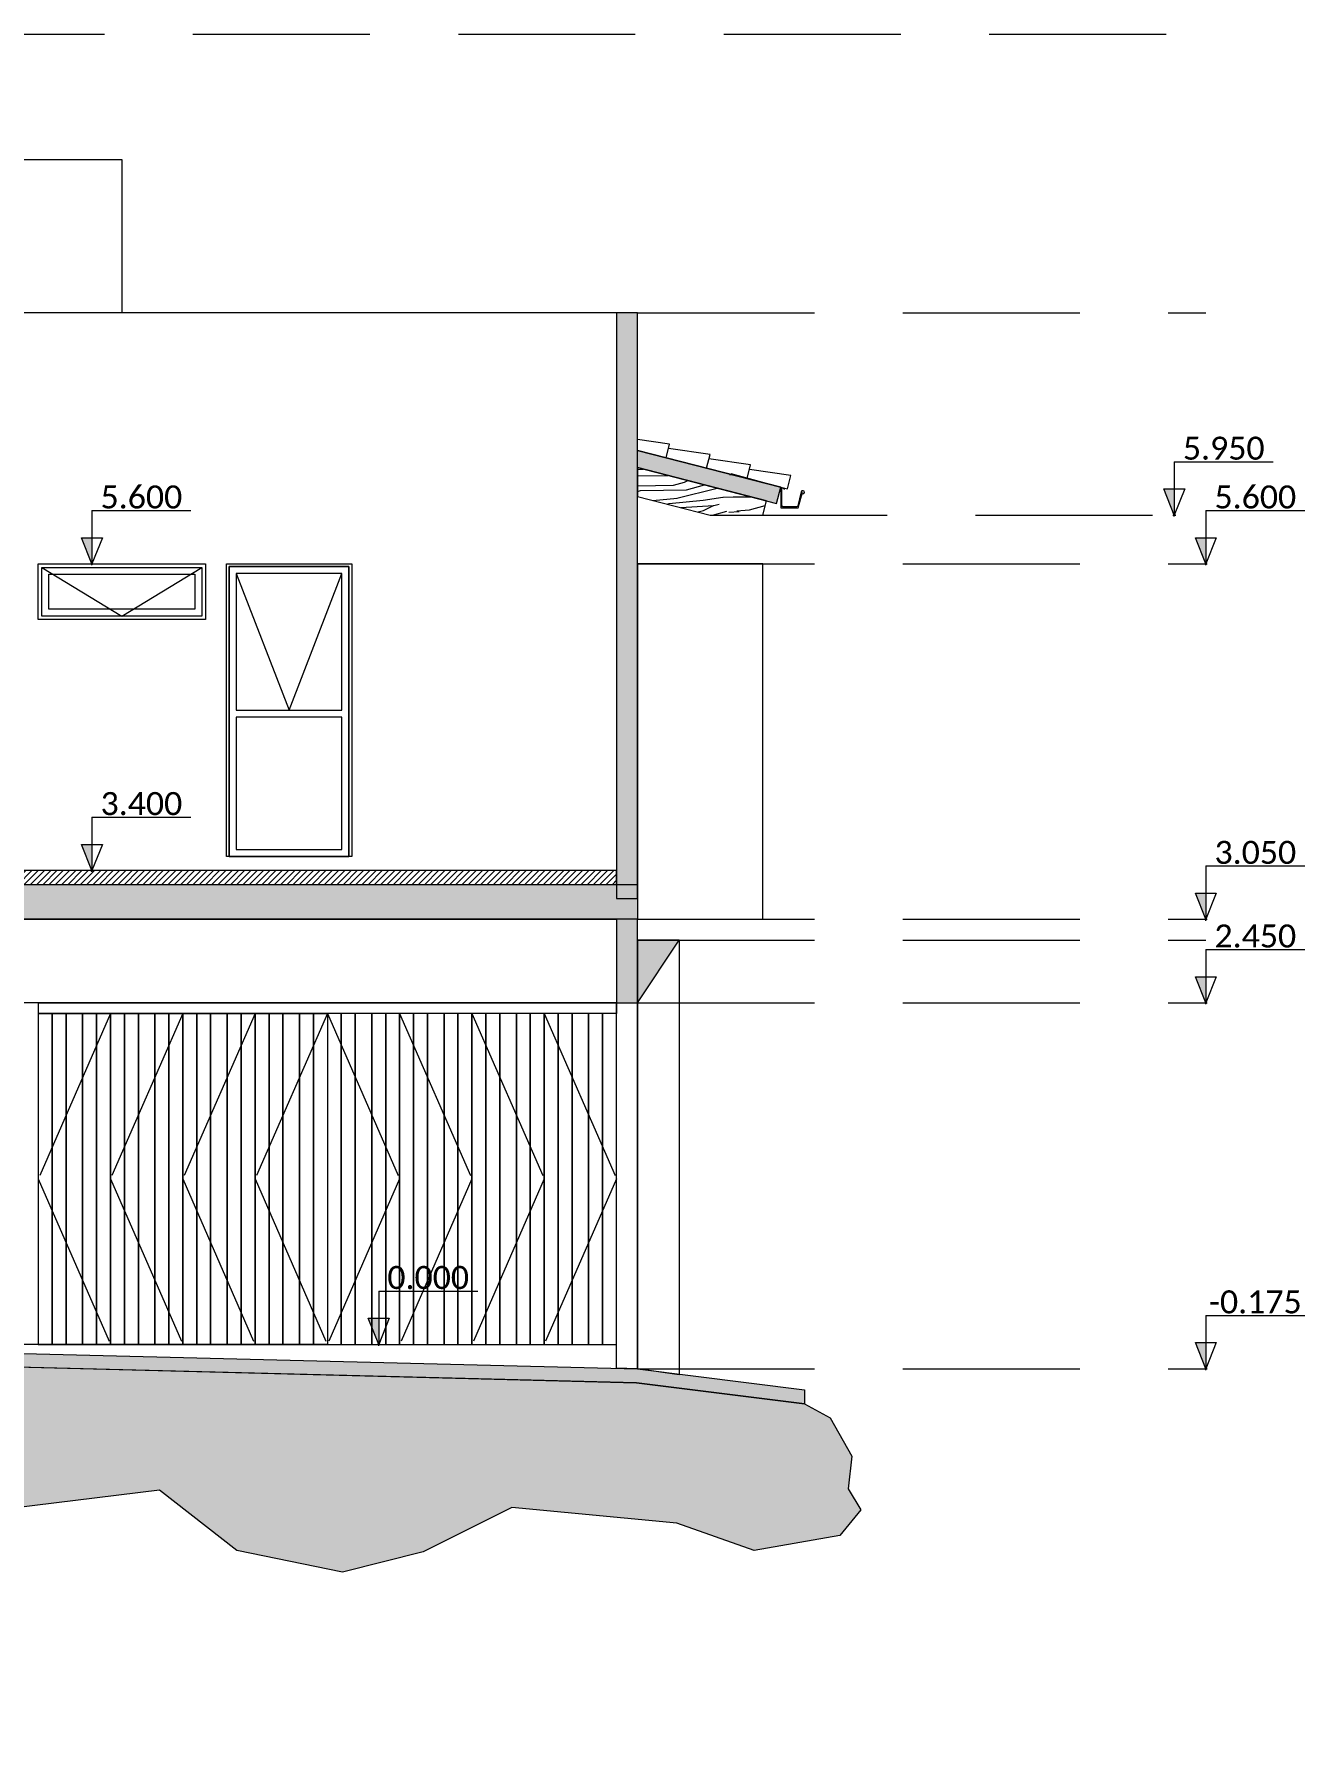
# Model space of a CAD drawing. Header units: metres. Extents: x -197 to 1099, y -24 to 14.
# Drawn here: x 236.42 to 245.54, y -2.87 to 9.4 of the extents above; entities that cross this region are included whole.
import ezdxf
from ezdxf.enums import TextEntityAlignment as Align

# ---------------------------------------------------------------- set-up
doc = ezdxf.new("R2010")
doc.units = ezdxf.units.M
doc.header["$LTSCALE"] = 0.001
doc.header["$PDMODE"] = 34
doc.header["$PDSIZE"] = 0.01
doc.linetypes.add('HIDDENX2', pattern=[19.05, 12.7, -6.35])
doc.layers.get('0').update_dxf_attribs({"lineweight": 13, "true_color": 0x000000})
for name, color, linetype, lineweight, true_color in [('Jach-Anotaciones-CalidaddeLínea  0.13', 7, 'Continuous', 13, 0x000000), ('Jach-Anotaciones-Hatch-Lum100%', 7, 'Continuous', 13, 0x000000), ('Jach-Anotaciones-Hatch-Lum50%', 9, 'Continuous', 13, 0x808080), ('Jach-Anotaciones-Hatch-Lum80%', 250, 'Continuous', 13, 0x333333), ('JACH-Anotaciones-Textos-Lum75% @ 0.075', 7, 'Continuous', 13, 0x404040), ('JACH-Arq-Lineas-Proyeccion', 250, 'HIDDENX2', 13, 0x333333), ('JACH-Arq-Lineas-Proyeccion Niveles cortes', 9, 'HIDDENX2', 13, 0x808080), ('JACH-Arq-Muros01-Carga', 7, 'Continuous', 25, 0x000000), ('JACH-Arq-Puertas01-', 7, 'Continuous', 13, 0x404040), ('JACH-Arq-Ventanas-BajasyPisoTecho', 7, 'Continuous', 13, 0x404040)]:
    doc.layers.add(name, color=color, linetype=linetype, lineweight=lineweight, true_color=true_color)
doc.styles.add('02a-Calibri-JACH(1.8mm)', font='calibri.ttf', dxfattribs={"height": 2.2})
pattern_1 = [(0, (169.421, 45.032), (0, 6.985), [5.08, -1.905]), (90, (169.421, 45.032), (-6.985, 4e-16), [5.08, -1.905])]

# ---------------------------------------------------------------- blocks, each defined once
blk = doc.blocks.new('A$C20b43d2c')
at = {"lineweight": 0, "ltscale": 100}
blk.add_lwpolyline([(0.338, 0.182), (0.333, 0.195), (-0.026, 0.097), (-0.026, -0.052), (-0.151, -0.052), (-0.181, 0.061)], dxfattribs=at)
blk.add_lwpolyline([(-0.184, 0.049, -2.05129), (-0.173, 0.063), (-0.148, -0.036, 0.34454), (-0.139, -0.044), (-0.044, -0.044, 0.414214), (-0.034, -0.034), (-0.034, 0.086, 0.707962), (-0.044, 0.09), (-0.052, 0.081)], format="xyb", dxfattribs=at)
blk = doc.blocks.new('A$Cd55f58f5')
at = {"layer": 'JACH-Arq-Muros01-Carga', "lineweight": 0, "ltscale": 100}
blk.add_blockref('A$C20b43d2c', (0.026, -0.097), dxfattribs=at)
blk = doc.blocks.new('*U550')
at = {"lineweight": 0, "ltscale": 100}
h = blk.add_hatch(dxfattribs=at)
h.set_pattern_fill('ANGLE', color=256)
h.set_pattern_definition(pattern_1)
h.paths.add_polyline_path([(0, 2.5), (0, 0), (1, 2.5)])
h = blk.add_hatch(color=256, dxfattribs=at)
h.dxf.hatch_style = 1
h.paths.add_polyline_path([(0, 2.5), (0, 0), (1, 2.5)])
for points in [[(0, 5.1), (-9.47, 5.1)], [(0, 5.1), (0, 1.25)]]:
    blk.add_lwpolyline(points, dxfattribs=at)
for points in [[(0, 0), (1, 2.5), (-1, 2.5)], [(0, 2.5), (0, 0), (1, 2.5)]]:
    blk.add_lwpolyline(points, close=True, dxfattribs=at)
blk.add_point((0, 0), dxfattribs=at)
at = {"lineweight": 0, "ltscale": 100, "style": '02a-Calibri-JACH(1.8mm)'}
blk.add_attdef('ALT', text='', height=2.2, dxfattribs=at).set_placement((-4.73, 6.4), align=Align.MIDDLE_CENTER)
blk = doc.blocks.new('*U551')
at = {"lineweight": 0, "ltscale": 100}
h = blk.add_hatch(dxfattribs=at)
h.set_pattern_fill('ANGLE', color=256)
h.set_pattern_definition(pattern_1)
h.paths.add_polyline_path([(0, 2.5), (0, 0), (1, 2.5)])
h = blk.add_hatch(color=256, dxfattribs=at)
h.dxf.hatch_style = 1
h.paths.add_polyline_path([(0, 2.5), (0, 0), (1, 2.5)])
for points in [[(0, 5.1), (-9.47, 5.1)], [(0, 5.1), (0, 1.25)]]:
    blk.add_lwpolyline(points, dxfattribs=at)
for points in [[(0, 0), (1, 2.5), (-1, 2.5)], [(0, 2.5), (0, 0), (1, 2.5)]]:
    blk.add_lwpolyline(points, close=True, dxfattribs=at)
blk.add_point((0, 0), dxfattribs=at)
at = {"lineweight": 0, "ltscale": 100, "style": '02a-Calibri-JACH(1.8mm)'}
blk.add_attdef('ALT', text='', height=2.2, dxfattribs=at).set_placement((-4.73, 6.4), align=Align.MIDDLE_CENTER)
blk = doc.blocks.new('*U552')
at = {"lineweight": 0, "ltscale": 100}
h = blk.add_hatch(dxfattribs=at)
h.set_pattern_fill('ANGLE', color=256)
h.set_pattern_definition(pattern_1)
h.paths.add_polyline_path([(0, 2.5), (0, 0), (1, 2.5)])
h = blk.add_hatch(color=256, dxfattribs=at)
h.dxf.hatch_style = 1
h.paths.add_polyline_path([(0, 2.5), (0, 0), (1, 2.5)])
for points in [[(0, 5.1), (-9.47, 5.1)], [(0, 5.1), (0, 1.25)]]:
    blk.add_lwpolyline(points, dxfattribs=at)
for points in [[(0, 0), (1, 2.5), (-1, 2.5)], [(0, 2.5), (0, 0), (1, 2.5)]]:
    blk.add_lwpolyline(points, close=True, dxfattribs=at)
blk.add_point((0, 0), dxfattribs=at)
at = {"lineweight": 0, "ltscale": 100, "style": '02a-Calibri-JACH(1.8mm)'}
blk.add_attdef('ALT', text='', height=2.2, dxfattribs=at).set_placement((-4.73, 6.4), align=Align.MIDDLE_CENTER)
blk = doc.blocks.new('*U553')
at = {"lineweight": 0, "ltscale": 100}
h = blk.add_hatch(dxfattribs=at)
h.set_pattern_fill('ANGLE', color=256)
h.set_pattern_definition(pattern_1)
h.paths.add_polyline_path([(0, 2.5), (0, 0), (1, 2.5)])
h = blk.add_hatch(color=256, dxfattribs=at)
h.dxf.hatch_style = 1
h.paths.add_polyline_path([(0, 2.5), (0, 0), (1, 2.5)])
for points in [[(0, 5.1), (-9.47, 5.1)], [(0, 5.1), (0, 1.25)]]:
    blk.add_lwpolyline(points, dxfattribs=at)
for points in [[(0, 0), (1, 2.5), (-1, 2.5)], [(0, 2.5), (0, 0), (1, 2.5)]]:
    blk.add_lwpolyline(points, close=True, dxfattribs=at)
blk.add_point((0, 0), dxfattribs=at)
at = {"lineweight": 0, "ltscale": 100, "style": '02a-Calibri-JACH(1.8mm)'}
blk.add_attdef('ALT', text='', height=2.2, dxfattribs=at).set_placement((-4.73, 6.4), align=Align.MIDDLE_CENTER)
blk = doc.blocks.new('*U560')
at = {"lineweight": 0, "ltscale": 100}
h = blk.add_hatch(dxfattribs=at)
h.set_pattern_fill('ANGLE', color=256)
h.set_pattern_definition(pattern_1)
h.paths.add_polyline_path([(0, 2.5), (0, 0), (1, 2.5)])
h = blk.add_hatch(color=256, dxfattribs=at)
h.dxf.hatch_style = 1
h.paths.add_polyline_path([(0, 2.5), (0, 0), (1, 2.5)])
for points in [[(0, 5.1), (-9.47, 5.1)], [(0, 5.1), (0, 1.25)]]:
    blk.add_lwpolyline(points, dxfattribs=at)
for points in [[(0, 0), (1, 2.5), (-1, 2.5)], [(0, 2.5), (0, 0), (1, 2.5)]]:
    blk.add_lwpolyline(points, close=True, dxfattribs=at)
blk.add_point((0, 0), dxfattribs=at)
at = {"lineweight": 0, "ltscale": 100, "style": '02a-Calibri-JACH(1.8mm)'}
blk.add_attdef('ALT', text='', height=2.2, dxfattribs=at).set_placement((-4.73, 6.4), align=Align.MIDDLE_CENTER)
blk = doc.blocks.new('*U343')
at = {"lineweight": 0, "ltscale": 100}
h = blk.add_hatch(dxfattribs=at)
h.set_pattern_fill('ANGLE', color=256)
h.set_pattern_definition(pattern_1)
h.paths.add_polyline_path([(0, 2.5), (0, 0), (1, 2.5)])
h = blk.add_hatch(color=256, dxfattribs=at)
h.dxf.hatch_style = 1
h.paths.add_polyline_path([(0, 2.5), (0, 0), (1, 2.5)])
for points in [[(0, 5.1), (-9.47, 5.1)], [(0, 5.1), (0, 1.25)]]:
    blk.add_lwpolyline(points, dxfattribs=at)
for points in [[(0, 0), (1, 2.5), (-1, 2.5)], [(0, 2.5), (0, 0), (1, 2.5)]]:
    blk.add_lwpolyline(points, close=True, dxfattribs=at)
blk.add_point((0, 0), dxfattribs=at)
at = {"lineweight": 0, "ltscale": 100, "style": '02a-Calibri-JACH(1.8mm)'}
blk.add_attdef('ALT', text='', height=2.2, dxfattribs=at).set_placement((-4.73, 6.4), align=Align.MIDDLE_CENTER)
blk = doc.blocks.new('*U354')
at = {"lineweight": 0, "ltscale": 100}
h = blk.add_hatch(dxfattribs=at)
h.set_pattern_fill('ANGLE', color=256)
h.set_pattern_definition(pattern_1)
h.paths.add_polyline_path([(0, 2.5), (0, 0), (1, 2.5)])
h = blk.add_hatch(color=256, dxfattribs=at)
h.dxf.hatch_style = 1
h.paths.add_polyline_path([(0, 2.5), (0, 0), (1, 2.5)])
for points in [[(0, 5.1), (-9.47, 5.1)], [(0, 5.1), (0, 1.25)]]:
    blk.add_lwpolyline(points, dxfattribs=at)
for points in [[(0, 0), (1, 2.5), (-1, 2.5)], [(0, 2.5), (0, 0), (1, 2.5)]]:
    blk.add_lwpolyline(points, close=True, dxfattribs=at)
blk.add_point((0, 0), dxfattribs=at)
at = {"lineweight": 0, "ltscale": 100, "style": '02a-Calibri-JACH(1.8mm)'}
blk.add_attdef('ALT', text='', height=2.2, dxfattribs=at).set_placement((-4.73, 6.4), align=Align.MIDDLE_CENTER)
blk = doc.blocks.new('*U355')
at = {"lineweight": 0, "ltscale": 100}
h = blk.add_hatch(dxfattribs=at)
h.set_pattern_fill('ANGLE', color=256)
h.set_pattern_definition(pattern_1)
h.paths.add_polyline_path([(0, 2.5), (0, 0), (1, 2.5)])
h = blk.add_hatch(color=256, dxfattribs=at)
h.dxf.hatch_style = 1
h.paths.add_polyline_path([(0, 2.5), (0, 0), (1, 2.5)])
for points in [[(0, 5.1), (-9.47, 5.1)], [(0, 5.1), (0, 1.25)]]:
    blk.add_lwpolyline(points, dxfattribs=at)
for points in [[(0, 0), (1, 2.5), (-1, 2.5)], [(0, 2.5), (0, 0), (1, 2.5)]]:
    blk.add_lwpolyline(points, close=True, dxfattribs=at)
blk.add_point((0, 0), dxfattribs=at)
at = {"lineweight": 0, "ltscale": 100, "style": '02a-Calibri-JACH(1.8mm)'}
blk.add_attdef('ALT', text='', height=2.2, dxfattribs=at).set_placement((-4.73, 6.4), align=Align.MIDDLE_CENTER)

msp = doc.modelspace()

# ---------------------------------------------------------------- hatches: boundary and pattern name
at = {"layer": 'Jach-Anotaciones-Hatch-Lum100%', "ltscale": 100}
h = msp.add_hatch(color=256, dxfattribs=at)
h.dxf.hatch_style = 1
h.paths.add_polyline_path([(240.75229, 7.4), (240.60229, 7.4), (240.60229, 3.2), (240.75229, 3.2)])
h = msp.add_hatch(color=256, dxfattribs=at)
h.dxf.hatch_style = 1
h.paths.add_polyline_path([(240.75229, 6.41404), (240.75229, 6.29016), (241.75171, 6.03422), (241.78148, 6.15047)])
h = msp.add_hatch(color=256, dxfattribs=at)
h.dxf.hatch_style = 1
h.paths.add_polyline_path([(228.90229, 3.3), (240.75229, 3.3), (240.75229, 3.05), (228.90229, 3.05)])
h = msp.add_hatch(color=256, dxfattribs=at)
h.dxf.hatch_style = 1
h.paths.add_polyline_path([(240.75229, 3.05), (240.60229, 3.05), (240.60229, 2.45), (240.75229, 2.45)])
h = msp.add_hatch(color=256, dxfattribs=at)
h.dxf.hatch_style = 1
h.paths.add_polyline_path([(240.75229, 2.45), (241.05229, 2.9), (240.75229, 2.9)])
h = msp.add_hatch(color=256, dxfattribs=at)
h.dxf.hatch_style = 1
h.paths.add_polyline_path([(228.30229, -0.2), (228.30229, 0.125), (229.05229, 0.125), (233.75229, 0), (240.75229, -0.175), (241.95229, -0.325), (241.95229, -0.42578), (240.74482, -0.27484), (233.74971, -0.09997), (229.05096, 0.025), (228.40229, 0.025), (228.40229, -0.35), (228.30229, -0.35)])
at = {"layer": 'Jach-Anotaciones-Hatch-Lum50%', "ltscale": 100}
h = msp.add_hatch(dxfattribs=at)
h.set_pattern_fill('WOOD_01', color=256, scale=0.8, angle=15, pattern_type=2)
h.set_pattern_definition([(15, (-46.4632, 0.9002), (-0.2070552, 0.7727407), [0.16, -0.64]), (23.9726, (-46.34365, 0.485005), (4.4293892444, 2.015070249), [0.1538832, -15.2344232]), (20.7105, (-46.3638, 0.5293), (6.747613848, 2.636226623), [0.1607984, -7.8791008]), (359.5779, (-46.425917, 0.76112), (9.1213099867, -0.040604702), [0.2406656, -23.8259016]), (8.6599, (-46.47879, 1.02027), (0.772740482, 0.20705688), [0.1448864, -7.0994208]), (0.0686, (-46.337586, 0.586016), (3.298017536, 0.055481542), [0.1241936, -12.2951456]), (3.6901, (-46.72814, 0.96174), (0.77274081, 0.20705558), [0.3263376, -3.7528776]), (20.7105, (-46.325014, 0.41546), (6.747613848, 2.636226623), [0.0803992, -7.9595]), (15, (-46.4197, 0.7379), (-0.2070552, 0.7727407), [0.08, -0.72]), (15, (-46.5991, 0.78926), (-0.2070552, 0.7727407), [0.24, -0.56]), (26.3099, (-46.47561, 0.94658), (2.88390776, 1.60095958), [0.081584, -3.9976312]), (17.7263, (-46.476274, 0.63996), (15.247759037, 4.9138423665), [0.1681904, -16.6508464]), (7.4054, (-46.431425, 0.62713), (6.388979107, 0.883706079), [0.1210616, -11.9851336]), (15, (-46.3914, 0.3231), (-0.2070552, 0.7727407), [0.16, -0.64]), (13.8309, (-46.458302, 0.263793), (0.7727406436, 0.2070558675), [0.3920816, -38.81608]), (15, (-46.6136, 0.84335), (-0.2070552, 0.7727407), [0.08, -0.72]), (15, (-46.5529, 0.9259), (-0.2070552, 0.7727407), [0.08, -0.72]), (15, (-46.91925, 0.90224), (-0.2070552, 0.7727407), [0.12, -0.68]), (5.5377, (-46.72097, 0.99679), (0.77274064, 0.20705555), [0.2433104, -4.6228992]), (15, (-46.96824, 0.9305), (-0.2070552, 0.7727407), [0.16, -0.64]), (15, (-46.8669, 0.2123), (-0.2070552, 0.7727407), [0.088, -0.712]), (15, (-46.48315, 0.3565), (-0.2070552, 0.7727407), [0.08, -0.72]), (15, (-46.88346, 0.2741), (-0.2070552, 0.7727407), [0.168, -0.632]), (20.4403, (-46.501784, 0.42607), (7.5203522234, 2.843288929), [0.16876, -16.7072576]), (15, (-46.5106, 0.48996), (-0.2070552, 0.7727407), [0.152, -0.648]), (15, (-46.9166, 0.39774), (-0.2070552, 0.7727407), [0.088, -0.712]), (13.8309, (-46.856987, 0.54623), (0.7727406436, 0.2070558675), [0.3920816, -38.81608]), (15, (-46.8061, 0.6344), (-0.2070552, 0.7727407), [0.08, -0.72]), (15, (-46.8896, 0.6369), (-0.2070552, 0.7727407), [0.08, -0.72]), (15, (-46.5805, 0.7197), (-0.2070552, 0.7727407), [0.16, -0.64]), (15, (-46.73915, 0.69375), (-0.2070552, 0.7727407), [0.08, -0.72]), (15, (-46.91855, 0.7451), (-0.2070552, 0.7727407), [0.16, -0.64]), (34.6538, (-46.622946, 0.476425), (7.671927645, 5.368566101), [0.1189288, -11.7739248]), (26.3099, (-46.81229, 0.6576), (2.88390776, 1.60095958), [0.081584, -3.9976312]), (26.3099, (-46.49284, 0.70178), (2.88390776, 1.60095958), [0.081584, -3.9976312]), (20.7105, (-46.80334, 0.9333), (6.747613848, 2.636226623), [0.0803992, -7.9595]), (4.6952, (-47.057385, 0.92321), (4.843498086, 0.469594849), [0.0894424, -8.854828]), (3.6901, (-46.7819, 0.23506), (0.77274081, 0.20705558), [0.081584, -3.9976312]), (105, (-46.7005, 0.2403), (-0.7727407, -0.2070552), [0, -0.8]), (1.6076, (-46.978704, 0.629566), (13.9648060473, 0.428999959), [0.172696, -17.0969232]), (26.3099, (-46.53632, 0.86405), (2.88390776, 1.60095958), [0.081584, -3.9976312]), (25.3048, (-46.405875, 0.37723), (3.656648724, 1.80801374), [0.0894424, -8.854828]), (3.6901, (-46.7288, 0.65512), (0.77274081, 0.20705558), [0.081584, -3.9976312]), (3.6901, (-46.66188, 0.71446), (0.77274081, 0.20705558), [0.081584, -3.9976312]), (356.5651, (-46.958, 0.5523), (0.77274026, 0.2070561), [0.1011928, -2.4286288]), (0.9638, (-46.9434, 0.8378), (0.7727401, 0.20705612), [0.3298488, -2.9686352]), (358.3008, (-46.80334, 0.9333), (5.823293769, -0.096089835), [0.2505672, -8.101676]), (15, (-46.8137, 0.97194), (-0.2070552, 0.7727407), [0.096, -0.704]), (0.9638, (-46.72118, 0.31759), (0.7727401, 0.20705612), [0.3298488, -2.9686352]), (0.9638, (-46.81295, 0.35097), (0.7727401, 0.20705612), [0.3298488, -2.9686352]), (0.9638, (-46.83159, 0.42052), (0.7727401, 0.20705612), [0.3298488, -2.9686352]), (4.6952, (-47.00769, 0.73775), (4.843498086, 0.469594849), [0.0894424, -8.854828]), (0.9638, (-46.764, 0.78648), (0.7727401, 0.20705612), [0.164924, -3.13356]), (4.6952, (-46.941434, 0.49047), (4.843498086, 0.469594849), [0.0894424, -8.854828]), (12.6141, (-46.525115, 0.54405), (0.7727403653, 0.2070561726), [0.1921664, -19.024492]), (4.6952, (-46.647386, 0.66037), (4.843498086, 0.469594849), [0.0894424, -8.854828]), (27.5288, (-46.55824, 0.66769), (2.883907922, 1.600961166), [0.073756, -7.3018792]), (4.5626, (-46.93108, 0.451836), (8.9142544634, 0.7321375347), [0.3091152, -30.602364]), (6.8699, (-46.62295, 0.47643), (0.772740295, 0.207054938), [0.1131368, -5.5437168]), (19.7636, (-46.85229, 0.497794), (8.293093767, 3.05034164), [0.1926656, -9.4406096]), (15, (-46.671, 0.56294), (-0.2070552, 0.7727407), [0.248, -0.552]), (359.7449, (-47.03461, 0.838206), (3.29801731, 0.05548152), [0.0912144, -9.0301888]), (5.5377, (-46.70048, 0.24031), (0.77274064, 0.20705555), [0.2433104, -4.6228992]), (355.0169, (-46.906234, 0.35911), (2.525276987, -0.151574455), [0.0936376, -9.2701216]), (15, (-46.4025, 0.9827), (-0.2070552, 0.7727407), [0.04, -0.76]), (15, (-46.3114, 0.6427), (-0.2070552, 0.7727407), [0.08, -0.72]), (26.3099, (-46.23683, 0.36455), (2.88390776, 1.60095958), [0.081584, -3.9976312]), (15, (-46.2498, 0.4439), (-0.2070552, 0.7727407), [0.144, -0.656]), (358.3008, (-46.36728, 0.85137), (5.823293769, -0.096089835), [0.0835224, -8.2687208]), (3.0207, (-46.316069, 0.691168), (15.5105204897, 0.8422385173), [0.1472056, -26.8405152]), (105, (-46.2368, 0.36455), (-0.7727407, -0.2070552), [0, -0.8]), (15, (-46.1637, 0.4007), (-0.2070552, 0.7727407), [0.072, -0.728]), (15, (-46.20304, 0.5475), (-0.2070552, 0.7727407), [0.072, -0.728]), (15, (-46.2134, 0.5862), (-0.2070552, 0.7727407), [0.072, -0.728]), (351.0376, (-46.28379, 0.8489), (6.030347593, -0.86882501), [0.0787912, -7.8002896]), (3.5163, (-46.308639, 0.941625), (4.0707907198, 0.2624153776), [0.0734704, -52.17242]), (356.5651, (-46.2341, 0.66344), (0.77274026, 0.2070561), [0.0758944, -2.4539264]), (2.4712, (-46.33556, 1.04208), (4.070758707, 0.262535892), [0.073756, -7.3018792])])
h.paths.add_polyline_path([(240.75229, 6.08372), (241.27444, 5.95), (241.65276, 5.95), (241.67909, 6.05283), (240.75229, 6.29017)])
h = msp.add_hatch(dxfattribs=at)
h.set_pattern_fill('ANSI31', color=256, scale=0.01)
h.set_pattern_definition([(45, (-101.327828, 0), (-0.0224506403, 0.0224506403), [])])
h.paths.add_polyline_path([(233.75229, 3.3), (240.60229, 3.3), (240.60229, 3.4), (233.75229, 3.4)])
at = {"layer": 'Jach-Anotaciones-Hatch-Lum80%', "ltscale": 100}
h = msp.add_hatch(dxfattribs=at)
h.set_pattern_fill('EARTH', color=256, scale=0.03, angle=45, double=1)
h.set_pattern_definition([(45, (-101.32783, 0), (0, 0.26940768), [0.1905, -0.1905]), (45, (-101.37834, 0.05051), (0, 0.26940768), [0.1905, -0.1905]), (45, (-101.42886, 0.10103), (0, 0.26940768), [0.1905, -0.1905]), (135, (-101.42886, 0.1347), (-0.26940768, 0), [0.1905, -0.1905]), (135, (-101.37834, 0.18522), (-0.26940768, 0), [0.1905, -0.1905]), (135, (-101.32783, 0.23573), (-0.26940768, 0), [0.1905, -0.1905])])
h.paths.add_polyline_path([(218.04218, -0.48667), (218.14218, -0.48667), (218.14218, -0.275), (218.44218, -0.275), (218.44218, -0.1), (222.44229, -0.1), (222.44229, -0.35), (228.40229, -0.35), (228.40229, 0.025), (229.05096, 0.025), (240.74482, -0.27484), (241.95229, -0.42578), (242.13532, -0.52717), (242.29155, -0.80121), (242.26604, -1.037), (242.35532, -1.18676), (242.20547, -1.37158), (241.58998, -1.47917), (241.03503, -1.28342), (239.85169, -1.16924), (239.21513, -1.48733), (238.6357, -1.63414), (237.87673, -1.47917), (237.32178, -1.0469), (236.11396, -1.19371), (235.59165, -1.56889), (234.88165, -1.87882), (233.04164, -1.41138), (230.89008, -1.53663), (229.49051, -1.91241), (228.30229, -2.41694), (226.62873, -2.72658), (224.91583, -2.47607), (223.32827, -2.37169), (222.40915, -2.37169), (221.21848, -2.26731), (220.27848, -2.05854), (198.91213, -2.66396), (197.95124, -2.87272), (196.94857, -2.47607), (196.5099, -2.1838), (195.47022, -1.71211), (195.73688, -0.48667), (196.39356, 0.1), (201.9423, 0.1), (201.9423, -0.1), (202.2423, -0.1), (202.2423, -0.3), (202.5423, -0.3), (202.5423, -0.48667), (202.9423, -0.48465), (202.9423, -0.4), (217.74218, -0.4)])

# ---------------------------------------------------------------- linework, layer by layer
at = {"layer": 'Jach-Anotaciones-CalidaddeLínea  0.13', "ltscale": 100}
for points in [[(234.95229, 8.5), (237.05229, 8.5), (237.05229, 7.4), (234.95229, 7.4)], [(240.75229, 7.4), (240.60229, 7.4), (240.60229, 3.2), (240.75229, 3.2)], [(240.75229, 6.08372), (241.27444, 5.95), (241.65276, 5.95), (241.67909, 6.05283), (240.75229, 6.29017)], [(241.65229, 5.6), (240.75229, 5.6), (240.75229, 3.05), (241.65229, 3.05)], [(233.75229, 3.3), (240.60229, 3.3), (240.60229, 3.4), (233.75229, 3.4)], [(228.90229, 3.3), (240.75229, 3.3), (240.75229, 3.05), (228.90229, 3.05)], [(240.75229, 3.05), (240.60229, 3.05), (240.60229, 2.45), (240.75229, 2.45)], [(240.75229, 2.45), (241.05229, 2.9), (240.75229, 2.9)], [(240.75229, 2.45), (241.05229, 2.9), (241.05229, -0.21875), (240.75229, -0.175)], [(236.45229, 0), (240.60229, 0), (240.60229, 2.45), (236.45229, 2.45)], [(240.60229, 2.45), (240.75229, 2.45), (240.75229, -0.175), (240.60229, -0.17125)], [(228.30229, -0.2), (228.30229, 0.125), (229.05229, 0.125), (233.75229, 0), (240.75229, -0.175), (241.95229, -0.325), (241.95229, -0.42578), (240.74482, -0.27484), (233.74971, -0.09997), (229.05096, 0.025), (228.40229, 0.025), (228.40229, -0.35), (228.30229, -0.35)]]:
    msp.add_lwpolyline(points, close=True, dxfattribs=at)
for points in [[(240.75229, 7.4), (233.60229, 7.4)], [(240.95805, 6.36134), (240.98286, 6.45822), (240.75229, 6.49145)], [(240.75229, 6.41404), (241.78148, 6.15047)], [(240.75229, 6.29016), (241.75171, 6.03422), (241.78148, 6.15047), (240.75229, 6.41404)], [(241.24867, 6.28692), (241.27348, 6.38379), (240.97482, 6.42683)], [(241.53929, 6.21249), (241.5641, 6.30936), (241.26544, 6.35241)], [(241.82991, 6.13806), (241.85472, 6.23494), (241.55606, 6.27798)], [(241.75171, 6.03422), (241.78148, 6.15047)], [(241.78148, 6.15047), (241.82991, 6.13806)], [(228.40229, 0.025), (229.05096, 0.025), (240.74482, -0.27484), (241.95229, -0.42578), (242.13532, -0.52717), (242.29155, -0.80121), (242.26604, -1.037), (242.35532, -1.18676), (242.20547, -1.37158), (241.58998, -1.47917), (241.03503, -1.28342), (239.85169, -1.16924), (239.21513, -1.48733), (238.6357, -1.63414), (237.87673, -1.47917), (237.32178, -1.0469), (236.11396, -1.19371), (235.59165, -1.56889), (234.88165, -1.87882), (233.04164, -1.41138), (230.89008, -1.53663), (229.49051, -1.91241), (228.30229, -2.41694)]]:
    msp.add_lwpolyline(points, dxfattribs=at)
at = {"layer": 'JACH-Arq-Lineas-Proyeccion', "ltscale": 100}
for points in [[(236.47729, 5.575), (237.05229, 5.225), (237.62729, 5.575)], [(237.87229, 5.53), (238.25229, 4.55), (238.63229, 5.53)], [(236.97104, 2.375), (236.45229, 1.1875), (236.97104, 0)], [(237.48979, 2.375), (236.97104, 1.1875), (237.48979, 0)], [(238.00854, 2.375), (237.48979, 1.1875), (238.00854, 0)], [(238.52729, 2.375), (238.00854, 1.1875), (238.52729, 0)], [(238.52729, 2.375), (239.04604, 1.1875), (238.52729, 0)], [(239.04604, 2.375), (239.56479, 1.1875), (239.04604, 0)], [(239.56479, 2.375), (240.08354, 1.1875), (239.56479, 0)], [(240.08354, 2.375), (240.60229, 1.1875), (240.08354, 0)]]:
    msp.add_lwpolyline(points, dxfattribs=at)
at = {"layer": 'JACH-Arq-Lineas-Proyeccion Niveles cortes', "ltscale": 100}
for points in [[(233.75229, 9.4), (244.83223, 9.4)], [(240.75229, 7.4), (244.83223, 7.4)], [(241.27444, 5.95), (244.60543, 5.95)], [(240.75229, 5.6), (244.83223, 5.6)], [(240.75229, 3.05), (244.83223, 3.05)], [(240.75229, 2.9), (244.83223, 2.9)], [(240.75229, 2.45), (244.83223, 2.45)], [(240.75229, -0.175), (244.83223, -0.175)]]:
    msp.add_lwpolyline(points, dxfattribs=at)
at = {"layer": 'JACH-Arq-Puertas01-', "ltscale": 100}
for points in [[(236.45229, 0), (240.60229, 0), (240.60229, 2.45), (236.45229, 2.45)], [(236.45229, 2.45), (240.60229, 2.45), (240.60229, 2.375), (236.45229, 2.375)], [(236.45229, 2.375), (236.55229, 2.375), (236.55229, 0), (236.45229, 0)], [(236.55229, 2.375), (236.97104, 2.375), (236.97104, 0), (236.55229, 0)], [(236.55229, 2.375), (236.65229, 2.375), (236.65229, 0), (236.55229, 0)], [(236.65229, 2.375), (236.77104, 2.375), (236.77104, 0), (236.65229, 0)], [(236.77104, 2.375), (236.87104, 2.375), (236.87104, 0), (236.77104, 0)], [(236.87104, 2.375), (236.97104, 2.375), (236.97104, 0), (236.87104, 0)], [(236.97104, 2.375), (237.07104, 2.375), (237.07104, 0), (236.97104, 0)], [(237.07104, 2.375), (237.48979, 2.375), (237.48979, 0), (237.07104, 0)], [(237.07104, 2.375), (237.17104, 2.375), (237.17104, 0), (237.07104, 0)], [(237.17104, 2.375), (237.28979, 2.375), (237.28979, 0), (237.17104, 0)], [(237.28979, 2.375), (237.38979, 2.375), (237.38979, 0), (237.28979, 0)], [(237.38979, 2.375), (237.48979, 2.375), (237.48979, 0), (237.38979, 0)], [(237.48979, 2.375), (237.58979, 2.375), (237.58979, 0), (237.48979, 0)], [(237.58979, 2.375), (238.00854, 2.375), (238.00854, 0), (237.58979, 0)], [(237.58979, 2.375), (237.68979, 2.375), (237.68979, 0), (237.58979, 0)], [(237.68979, 2.375), (237.80854, 2.375), (237.80854, 0), (237.68979, 0)], [(237.80854, 2.375), (237.90854, 2.375), (237.90854, 0), (237.80854, 0)], [(237.90854, 2.375), (238.00854, 2.375), (238.00854, 0), (237.90854, 0)], [(238.00854, 2.375), (238.10854, 2.375), (238.10854, 0), (238.00854, 0)], [(238.10854, 2.375), (238.52729, 2.375), (238.52729, 0), (238.10854, 0)], [(238.10854, 2.375), (238.20854, 2.375), (238.20854, 0), (238.10854, 0)], [(238.20854, 2.375), (238.32729, 2.375), (238.32729, 0), (238.20854, 0)], [(238.32729, 2.375), (238.42729, 2.375), (238.42729, 0), (238.32729, 0)], [(238.42729, 2.375), (238.52729, 2.375), (238.52729, 0), (238.42729, 0)], [(238.94604, 2.375), (238.52729, 2.375), (238.52729, 0), (238.94604, 0)], [(238.62729, 2.375), (238.52729, 2.375), (238.52729, 0), (238.62729, 0)], [(238.72729, 2.375), (238.62729, 2.375), (238.62729, 0), (238.72729, 0)], [(238.84604, 2.375), (238.72729, 2.375), (238.72729, 0), (238.84604, 0)], [(238.94604, 2.375), (238.84604, 2.375), (238.84604, 0), (238.94604, 0)], [(239.04604, 2.375), (238.94604, 2.375), (238.94604, 0), (239.04604, 0)], [(239.46479, 2.375), (239.04604, 2.375), (239.04604, 0), (239.46479, 0)], [(239.14604, 2.375), (239.04604, 2.375), (239.04604, 0), (239.14604, 0)], [(239.24604, 2.375), (239.14604, 2.375), (239.14604, 0), (239.24604, 0)], [(239.36479, 2.375), (239.24604, 2.375), (239.24604, 0), (239.36479, 0)], [(239.46479, 2.375), (239.36479, 2.375), (239.36479, 0), (239.46479, 0)], [(239.56479, 2.375), (239.46479, 2.375), (239.46479, 0), (239.56479, 0)], [(239.98354, 2.375), (239.56479, 2.375), (239.56479, 0), (239.98354, 0)], [(239.66479, 2.375), (239.56479, 2.375), (239.56479, 0), (239.66479, 0)], [(239.76479, 2.375), (239.66479, 2.375), (239.66479, 0), (239.76479, 0)], [(239.88354, 2.375), (239.76479, 2.375), (239.76479, 0), (239.88354, 0)], [(239.98354, 2.375), (239.88354, 2.375), (239.88354, 0), (239.98354, 0)], [(240.08354, 2.375), (239.98354, 2.375), (239.98354, 0), (240.08354, 0)], [(240.50229, 2.375), (240.08354, 2.375), (240.08354, 0), (240.50229, 0)], [(240.18354, 2.375), (240.08354, 2.375), (240.08354, 0), (240.18354, 0)], [(240.28354, 2.375), (240.18354, 2.375), (240.18354, 0), (240.28354, 0)], [(240.40229, 2.375), (240.28354, 2.375), (240.28354, 0), (240.40229, 0)], [(240.50229, 2.375), (240.40229, 2.375), (240.40229, 0), (240.50229, 0)], [(240.60229, 2.375), (240.50229, 2.375), (240.50229, 0), (240.60229, 0)]]:
    msp.add_lwpolyline(points, close=True, dxfattribs=at)
at = {"layer": 'JACH-Arq-Ventanas-BajasyPisoTecho', "ltscale": 100}
for points in [[(236.45229, 5.6), (237.65229, 5.6), (237.65229, 5.2), (236.45229, 5.2)], [(236.47729, 5.575), (237.62729, 5.575), (237.62729, 5.225), (236.47729, 5.225)], [(236.52729, 5.525), (237.57729, 5.525), (237.57729, 5.275), (236.52729, 5.275)], [(237.80229, 5.6), (238.70229, 5.6), (238.70229, 3.5), (237.80229, 3.5)], [(237.82229, 3.5), (238.68229, 3.5), (238.68229, 5.58), (237.82229, 5.58)], [(237.82229, 5.58), (238.68229, 5.58), (238.68229, 3.5), (237.82229, 3.5)]]:
    msp.add_lwpolyline(points, close=True, dxfattribs=at)
for points in [[(238.63229, 4.55), (238.63229, 5.53), (237.87229, 5.53), (237.87229, 4.55)], [(237.87229, 4.55), (238.63229, 4.55)], [(237.87229, 4.5), (237.87229, 3.55), (238.63229, 3.55), (238.63229, 4.5)], [(238.63229, 4.5), (237.87229, 4.5)]]:
    msp.add_lwpolyline(points, dxfattribs=at)

# ---------------------------------------------------------------- block references
at = {"layer": 'Jach-Anotaciones-CalidaddeLínea  0.13', "ltscale": 100, "xscale": -1}
msp.add_blockref('A$Cd55f58f5', (241.78148, 6.15047), dxfattribs=at)
at = {"layer": 'JACH-Anotaciones-Textos-Lum75% @ 0.075', "ltscale": 100}
ref = msp.add_blockref('*U343', (244.60543, 5.95), dxfattribs=dict(at, xscale=-0.075, yscale=0.075, zscale=0.075))
ref.add_attrib('ALT', '5.950', dxfattribs={"layer": '0', "lineweight": 0, "ltscale": 100, "height": 0.165, "style": '02a-Calibri-JACH(1.8mm)'}).set_placement((244.96039, 6.43006), align=Align.MIDDLE_CENTER)
ref = msp.add_blockref('*U355', (236.8378, 5.6), dxfattribs=dict(at, xscale=-0.075, yscale=0.075, zscale=0.075))
ref.add_attrib('ALT', '5.600', dxfattribs={"layer": '0', "lineweight": 0, "ltscale": 100, "height": 0.165, "style": '02a-Calibri-JACH(1.8mm)'}).set_placement((237.19276, 6.08006), align=Align.MIDDLE_CENTER)
ref = msp.add_blockref('*U553', (244.83223, 5.6), dxfattribs=dict(at, xscale=-0.075, yscale=0.075, zscale=0.075))
ref.add_attrib('ALT', '5.600', dxfattribs={"layer": '0', "lineweight": 0, "ltscale": 100, "height": 0.165, "style": '02a-Calibri-JACH(1.8mm)'}).set_placement((245.18719, 6.08006), align=Align.MIDDLE_CENTER)
ref = msp.add_blockref('*U354', (236.8378, 3.4), dxfattribs=dict(at, xscale=-0.075, yscale=0.075, zscale=0.075))
ref.add_attrib('ALT', '3.400', dxfattribs={"layer": '0', "lineweight": 0, "ltscale": 100, "height": 0.165, "style": '02a-Calibri-JACH(1.8mm)'}).set_placement((237.19276, 3.88006), align=Align.MIDDLE_CENTER)
ref = msp.add_blockref('*U552', (244.83223, 3.05), dxfattribs=dict(at, xscale=-0.075, yscale=0.075, zscale=0.075))
ref.add_attrib('ALT', '3.050', dxfattribs={"layer": '0', "lineweight": 0, "ltscale": 100, "height": 0.165, "style": '02a-Calibri-JACH(1.8mm)'}).set_placement((245.18719, 3.53006), align=Align.MIDDLE_CENTER)
ref = msp.add_blockref('*U551', (244.83223, 2.45), dxfattribs=dict(at, xscale=-0.075, yscale=0.075, zscale=0.075))
ref.add_attrib('ALT', '2.450', dxfattribs={"layer": '0', "lineweight": 0, "ltscale": 100, "height": 0.165, "style": '02a-Calibri-JACH(1.8mm)'}).set_placement((245.18719, 2.93006), align=Align.MIDDLE_CENTER)
ref = msp.add_blockref('*U550', (244.83223, -0.175), dxfattribs=dict(at, xscale=-0.075, yscale=0.075, zscale=0.075))
ref.add_attrib('ALT', '-0.175', dxfattribs={"layer": '0', "lineweight": 0, "ltscale": 100, "height": 0.165, "style": '02a-Calibri-JACH(1.8mm)'}).set_placement((245.18719, 0.30506), align=Align.MIDDLE_CENTER)

# ---------------------------------------------------------------- next in the draw order: wipeouts: each hides what was drawn before it
at = {"ltscale": 100}
msp.add_wipeout([(233.75229, 0.35), (233.75229, 2.45), (233.75229, 3.05), (240.60229, 3.05), (240.60229, 2.45), (236.45229, 2.45), (236.45229, 0), (234.95229, 0), (234.95229, 2.45), (233.90229, 2.45), (233.90229, 0.35)], dxfattribs=at).dxf.layer = 'Jach-Anotaciones-CalidaddeLínea  0.13'

# ---------------------------------------------------------------- next in the draw order: linework, layer by layer
at = {"layer": 'Jach-Anotaciones-CalidaddeLínea  0.13', "ltscale": 100}
msp.add_lwpolyline([(233.75229, 0.35), (233.75229, 2.45), (233.75229, 3.05), (240.60229, 3.05), (240.60229, 2.45), (236.45229, 2.45), (236.45229, 0), (234.95229, 0), (234.95229, 2.45), (233.90229, 2.45), (233.90229, 0.35)], close=True, dxfattribs=at)
at = {"layer": 'JACH-Arq-Lineas-Proyeccion Niveles cortes', "ltscale": 100}
msp.add_lwpolyline([(236.45229, 2.45), (236.31942, 2.45)], dxfattribs=at)

# ---------------------------------------------------------------- next in the draw order: block references
at = {"layer": 'JACH-Anotaciones-Textos-Lum75% @ 0.075', "ltscale": 100}
ref = msp.add_blockref('*U560', (238.89604, 0), dxfattribs=dict(at, xscale=-0.075, yscale=0.075, zscale=0.075))
ref.add_attrib('ALT', '0.000', dxfattribs={"layer": '0', "lineweight": 0, "ltscale": 100, "height": 0.165, "style": '02a-Calibri-JACH(1.8mm)'}).set_placement((239.251, 0.48006), align=Align.MIDDLE_CENTER)

doc.saveas('drawing.dxf')
